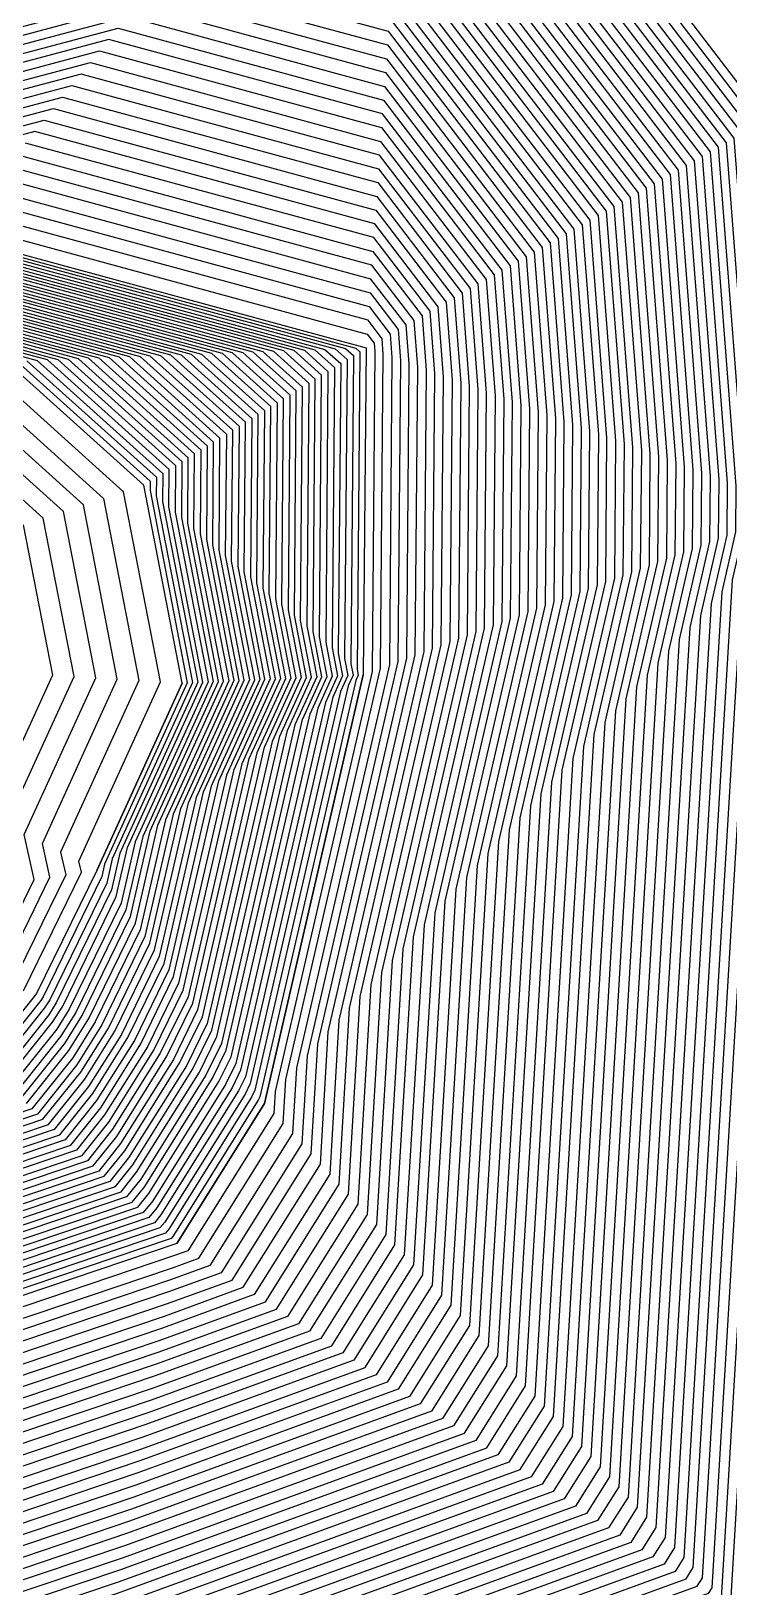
# Model space of a CAD drawing. Extents: x 7084 to 11035, y 13750 to 16729.
# Drawn here: x 9570 to 10154, y 14435 to 15736 of the extents above; entities that cross this region are included whole.
import ezdxf

# ---------------------------------------------------------------- set-up
doc = ezdxf.new("R2010")
doc.units = 0
doc.layers.add('Default', color=7, linetype='Continuous')

msp = doc.modelspace()

# ---------------------------------------------------------------- linework, layer by layer
at = {"layer": 'Default'}
for points in [[(10164.8, 15650.1), (9887.9, 16011.8), (9867.1, 16017.5), (9336.7, 15876.5), (9329.1, 15879.4), (9321.7, 15882), (9308.4, 15882.5), (8914.2, 16154.9), (8782.8, 15943.5), (8772.3, 15941), (8766.1, 15936.6), (8583.4, 15564.3), (8580.5, 15561.4), (8705.8, 15500.9), (8708.7, 15503.8), (8713.8, 15497.6), (8708.8, 15494.4), (8704.2, 15495.7), (8578.9, 15556.1), (8575.6, 15551.4), (8407.1, 15525.5), (8403.3, 15517.5), (8341.3, 15521.2)], [(10389.7, 15866.4), (10184.9, 15661.5), (10389.7, 15866.4), (10629.3, 15601.6), (10184.9, 15661.5), (10209.9, 15336.7), (10734.2, 14956.9), (10584.4, 14247.3), (10734.2, 14956.9), (10155, 14417.2), (10209.9, 15336.7), (10734.2, 14956.9), (10749.2, 15326.7), (10209.9, 15336.7), (10184.9, 15661.5), (9890.3, 16046.3)], [(10209.9, 15336.7), (10629.3, 15601.6), (10184.9, 15661.5), (9890.3, 16046.3), (10389.7, 15866.4)], [(9889.5, 16034.8), (10178.2, 15657.7), (10202.7, 15339.4), (10202.7, 15333.9), (10201, 15326.8), (10147.2, 14425.6), (10145.7, 14423.3), (9607.4, 14227.4), (9603.1, 14225.9), (9597.2, 14226), (9411.3, 14035), (8745.8, 14142.8), (8701.7, 14466)], [(9888.7, 16023.3), (10171.5, 15653.9), (10195.5, 15342.1), (10195.4, 15331.1), (10192.1, 15316.8), (10139.4, 14434.1), (10136.4, 14429.4), (9609.1, 14237.5), (9600.4, 14234.6), (9588.7, 14234.7), (9406.6, 14047.6), (8754.7, 14153.2), (8711.5, 14469.8), (8702.2, 14471.4), (8695.3, 14471.6), (8689.6, 14471.6)], [(8949.3, 16008.7), (9226.1, 15817.4), (9301.1, 15815), (9343.3, 15800.2), (9386.3, 15783.8), (9758.7, 15882.7), (9876.6, 15850.7), (10071.1, 15596.8), (10087.5, 15382.4), (10086.8, 15289.4), (10058.6, 15167.5), (10022.4, 14560.7), (9997.4, 14520.8), (9634.9, 14388.9), (9560.7, 14363.9), (9461.5, 14365.5), (9336.2, 14236.8), (8888, 14309.4), (8858.4, 14527.1), (8779.5, 14540.4), (8720.1, 14541.9), (8671.7, 14541.9), (8642.8, 14551.3), (8260.5, 14703)], [(8147.5, 14694.6), (8680.4, 14483.1), (8687.2, 14480.9), (8698.6, 14480.9), (8712.5, 14480.6), (8731.1, 14477.4), (8772.4, 14174), (9397.2, 14072.9), (9571.8, 14252.2), (9595.1, 14251.8), (9612.6, 14257.7), (10117.9, 14441.6), (10123.8, 14451), (10174.3, 15296.9), (10180.9, 15325.6), (10181.1, 15347.4), (10158.1, 15646.3), (9887.1, 16000.3)], [(9886.3, 15988.8), (10151.4, 15642.5), (10173.9, 15350.1), (10173.7, 15322.8), (10165.4, 15286.9), (10116, 14459.4), (10108.6, 14447.7), (9614.3, 14267.8), (9592.5, 14260.4), (9563.3, 14260.9), (9392.5, 14085.5), (8781.3, 14184.4), (8740.9, 14481.3), (8717.7, 14485.2), (8700.2, 14485.6), (8686, 14485.6)], [(9885.5, 15977.3), (10144.7, 15638.7), (10166.7, 15352.8), (10166.4, 15320), (10156.5, 15277), (10108.2, 14467.8), (10099.4, 14453.8), (9616, 14277.9)], [(9884.7, 15965.8), (10138, 15634.9), (10159.5, 15355.5), (10159.2, 15317.2), (10147.6, 15267), (10100.4, 14476.3), (10090.1, 14459.9), (9617.7, 14288), (9587.2, 14277.7), (9546.3, 14278.3), (9383.1, 14110.7), (8799.1, 14205.3), (8760.5, 14488.9), (8728, 14494.4), (8703.5, 14495), (8683.6, 14495), (8671.7, 14498.9), (8173.6, 14696.6)], [(9883.9, 15954.3), (10131.4, 15631), (10152.3, 15358.2), (10152, 15314.4), (10138.7, 15257.1), (10092.6, 14484.7), (10080.8, 14466), (9619.4, 14298.1), (9584.5, 14286.3), (9537.8, 14287), (9378.4, 14123.3), (8808, 14215.7), (8770.3, 14492.7), (8733.1, 14499), (8705.2, 14499.7), (8682.4, 14499.7), (8668.8, 14504.1), (8182.2, 14697.2)], [(9883.1, 15942.8), (10124.7, 15627.2), (10145.1, 15360.9), (10144.7, 15311.7), (10129.8, 15247.1), (10084.8, 14493.2), (10071.6, 14472.1), (9621.2, 14308.2), (9581.9, 14294.9), (9529.3, 14295.7), (9373.8, 14135.9), (8816.9, 14226.1), (8780, 14496.5), (8738.3, 14503.6), (8706.8, 14504.4), (8681.2, 14504.4), (8665.9, 14509.4), (8190.9, 14697.9)], [(9337.2, 15834.2), (9365, 15823.5), (9805.1, 15940.5), (9881.5, 15919.8), (10111.3, 15619.6), (10130.7, 15366.3), (10130.2, 15306.1), (10112, 15227.2), (10069.2, 14510), (10053, 14484.3), (9624.6, 14328.3), (9576.6, 14312.2), (9512.4, 14313.2), (9364.4, 14161.2), (8834.7, 14246.9), (8799.6, 14504.2), (8748.6, 14512.8), (8710.2, 14513.8), (8678.8, 14513.8), (8660.1, 14519.8), (8208.3, 14699.1)], [(9882.3, 15931.3), (10118, 15623.4), (10137.9, 15363.6), (10137.5, 15308.9), (10120.9, 15237.2), (10077, 14501.6), (10062.3, 14478.2), (9622.9, 14318.2), (9579.2, 14303.5), (9520.9, 14304.5), (9369.1, 14148.5), (8825.8, 14236.5), (8789.8, 14500.4), (8743.4, 14508.2), (8708.5, 14509.1), (8680, 14509.1), (8663, 14514.6), (8199.6, 14698.5)], [(9880.7, 15908.2), (10104.6, 15615.8), (10123.5, 15368.9), (10123, 15303.3), (10103.1, 15217.3), (10061.4, 14518.5), (10043.7, 14490.3), (9626.3, 14338.4), (9573.9, 14320.8), (9503.9, 14321.9), (9359.7, 14173.8), (8843.6, 14257.3), (8809.4, 14508), (8753.7, 14517.4), (8711.8, 14518.5), (8677.6, 14518.5), (8657.2, 14525.1), (8217, 14699.8)], [(9879.9, 15896.7), (10097.9, 15612), (10116.3, 15371.6), (10115.7, 15300.5), (10094.2, 15207.3), (10053.6, 14526.9), (10034.5, 14496.4), (9628, 14348.5), (9571.3, 14329.4), (9495.4, 14330.6), (9355, 14186.4), (8852.5, 14267.7), (8819.2, 14511.8), (8758.9, 14522), (8713.5, 14523.2), (8676.4, 14523.2), (8654.3, 14530.3), (8225.7, 14700.4)], [(9879, 15885.2), (10091.2, 15608.2), (10109.1, 15374.3), (10108.5, 15297.8), (10085.3, 15197.4), (10045.8, 14535.4), (10025.2, 14502.5), (9629.7, 14358.6), (9568.6, 14338), (9486.9, 14339.3), (9350.3, 14199), (8861.4, 14278.2), (8829, 14515.6), (8764, 14526.6), (8715.1, 14527.8), (8675.2, 14527.8), (8651.4, 14535.6), (8234.4, 14701.1)], [(9878.2, 15873.7), (10084.5, 15604.4), (10101.9, 15377), (10101.3, 15295), (10076.4, 15187.4), (10038, 14543.8), (10015.9, 14508.6), (9631.5, 14368.7), (9566, 14346.7), (9478.4, 14348), (9345.6, 14211.6), (8870.2, 14288.6), (8838.8, 14519.4), (8769.2, 14531.2), (8716.8, 14532.5), (8674, 14532.5), (8648.5, 14540.8), (8243.1, 14701.7)], [(9877.4, 15862.2), (10077.8, 15600.6), (10094.7, 15379.7), (10094, 15292.2), (10067.5, 15177.5), (10030.2, 14552.2), (10006.7, 14514.7), (9633.2, 14378.8), (9563.3, 14355.3), (9469.9, 14356.7), (9340.9, 14224.2), (8879.1, 14299), (8848.6, 14523.3), (8774.3, 14535.8), (8718.4, 14537.2), (8672.9, 14537.2), (8645.6, 14546.1), (8251.8, 14702.4)], [(9875.8, 15839.2), (10064.4, 15592.9), (10080.4, 15385.1), (10079.5, 15286.6), (10049.7, 15157.6), (10014.6, 14569.1), (9988.1, 14526.9), (9636.6, 14399), (9558, 14372.5), (9453, 14374.2), (9331.5, 14249.4), (8896.9, 14319.8), (8868.2, 14530.9), (8784.6, 14545), (8721.8, 14546.6), (8670.5, 14546.6), (8639.9, 14556.5), (8269.2, 14703.7)], [(8277.9, 14704.3), (8637, 14561.8), (8669.3, 14551.3), (8723.4, 14551.3), (8789.8, 14549.6), (8877.9, 14534.7), (8905.8, 14330.2), (9326.8, 14262.1), (9444.5, 14382.9), (9555.4, 14381.1), (9638.3, 14409.1), (9978.9, 14533), (10006.8, 14577.5), (10040.8, 15147.6), (10072.3, 15283.8), (10073.2, 15387.7), (10057.7, 15589.1), (9875, 15827.7)], [(9874.2, 15816.2), (10051, 15585.3), (10066, 15390.4), (10065, 15281.1), (10032, 15137.7), (9999, 14586), (9969.6, 14539.1), (9640, 14419.2), (9552.7, 14389.8), (9436, 14391.6), (9322.2, 14274.7), (8914.7, 14340.6), (8887.7, 14538.5), (8794.9, 14554.2), (8725.1, 14556), (8668.1, 14556), (8634.1, 14567), (8286.5, 14704.9)], [(9950.8, 15433.4), (9943.8, 15524.4), (9861.3, 15632.1), (9611.5, 15699.9), (9453.5, 15658), (9362.5, 15692.7), (9273.2, 15724.1), (9114.4, 15729.1), (8997, 15810.2)], [(9873.4, 15804.7), (10044.3, 15581.5), (10058.8, 15393.1), (10057.8, 15278.3), (10023.1, 15127.7), (9991.2, 14594.4), (9960.3, 14545.2), (9641.7, 14429.3), (9550.1, 14398.4), (9427.5, 14400.3), (9317.5, 14287.3), (8923.6, 14351.1), (8897.5, 14542.3), (8800.1, 14558.8), (8726.7, 14560.7), (8666.9, 14560.7), (8631.2, 14572.3), (8295.2, 14705.6)], [(8303.9, 14706.2), (8628.3, 14577.5), (8665.7, 14565.4), (8728.4, 14565.4), (8805.2, 14563.4), (8907.3, 14546.2), (8932.5, 14361.5), (9312.8, 14299.9), (9419, 14409), (9547.4, 14407), (9643.5, 14439.4), (9951, 14551.3), (9983.4, 14602.9), (10014.2, 15117.8), (10050.6, 15275.5), (10051.6, 15395.8), (10037.6, 15577.7), (9872.6, 15793.2)], [(9871.8, 15781.7), (10030.9, 15573.9), (10044.4, 15398.5), (10043.3, 15272.7), (10005.3, 15107.8), (9975.6, 14611.3), (9941.8, 14557.4), (9645.2, 14449.5), (9544.8, 14415.6), (9410.5, 14417.8), (9308.1, 14312.5), (8941.4, 14371.9), (8917.1, 14550), (8810.4, 14567.9), (8730, 14570.1), (8664.5, 14570.1), (8625.4, 14582.7), (8312.6, 14706.9)], [(9353.4, 15743.6), (9421.7, 15717.6), (9681.2, 15786.5), (9868.6, 15735.7), (10004.1, 15558.7), (10015.6, 15409.2), (10014.3, 15261.6), (9969.7, 15068), (9944.4, 14645.1), (9904.7, 14581.8), (9652, 14489.8), (9534.2, 14450.1), (9376.6, 14452.6), (9289.3, 14363), (8976.9, 14413.5), (8956.3, 14565.3), (8831, 14586.3), (8736.7, 14588.8), (8659.7, 14588.8), (8613.8, 14603.7), (8347.4, 14709.5)], [(9283.5, 15757.6), (9355.5, 15732.3), (9428.8, 15704.3), (9665.7, 15767.3), (9867, 15712.6), (9990.7, 15551), (10001.2, 15414.6), (9999.8, 15256), (9951.9, 15048.1), (9928.8, 14661.9), (9886.2, 14594), (9655.5, 14510), (9528.9, 14467.4), (9359.6, 14470), (9279.9, 14388.2), (8994.7, 14434.4), (8975.8, 14572.9), (8841.2, 14595.5), (8740, 14598.2), (8657.3, 14598.2), (8608, 14614.2), (8364.8, 14710.7)], [(9354.4, 15738), (9425.2, 15710.9), (9673.5, 15776.9), (9867.8, 15724.2), (9997.4, 15554.8), (10008.4, 15411.9)], [(9932.5, 14563.5), (9967.8, 14619.7), (9996.4, 15097.9), (10036.1, 15269.9), (10037.2, 15401.2), (10024.2, 15570.1), (9871, 15770.2)], [(9282, 15752.8), (9356.5, 15726.6), (9432.3, 15697.7), (9658, 15757.7), (9866.2, 15701.1), (9984, 15547.2), (9994, 15417.3), (9992.6, 15253.2), (9943, 15038.2), (9921, 14670.4), (9876.9, 14600.1), (9657.2, 14520.1), (9526.2, 14476), (9351.1, 14478.8), (9275.2, 14400.8), (9003.6, 14444.8), (8985.6, 14576.7), (8846.4, 14600.1), (8741.6, 14602.9), (8656.2, 14602.9), (8605.1, 14619.4), (8373.5, 14711.4)], [(9870.2, 15758.7), (10017.5, 15566.3), (10030, 15403.9), (10028.8, 15267.2), (9987.5, 15087.9), (9960, 14628.2), (9923.2, 14569.6), (9648.6, 14469.6), (9539.5, 14432.9), (9393.6, 14435.2), (9298.7, 14337.7), (8959.2, 14392.7), (8936.7, 14557.6), (8820.7, 14577.1), (8733.3, 14579.4)], [(9869.4, 15747.2), (10010.8, 15562.5), (10022.8, 15406.5), (10021.6, 15264.4), (9978.6, 15078), (9952.2, 14636.6), (9914, 14575.7), (9650.3, 14479.7), (9536.8, 14441.5), (9385.1, 14443.9), (9294, 14350.3), (8968, 14403.1), (8946.5, 14561.4), (8825.8, 14581.7), (8735, 14584.1), (8660.9, 14584.1), (8616.7, 14598.5), (8338.7, 14708.8)], [(9357.5, 15721), (9435.8, 15691.1), (9650.2, 15748), (9865.4, 15689.6), (9977.3, 15543.4), (9986.8, 15420), (9985.4, 15250.5), (9934.1, 15028.2), (9913.2, 14678.8), (9867.6, 14606.2), (9658.9, 14530.2), (9523.6, 14484.6), (9342.7, 14487.5), (9270.6, 14413.4), (9012.5, 14455.2), (8995.4, 14580.5), (8851.5, 14604.7), (8743.3, 14607.6), (8655, 14607.6), (8602.3, 14624.7), (8382.1, 14712)], [(9279.1, 15743.3), (9358.5, 15715.3), (9439.4, 15684.4), (9642.5, 15738.4), (9864.5, 15678.1), (9970.6, 15539.6), (9979.6, 15422.7), (9978.1, 15247.7), (9925.2, 15018.3), (9905.4, 14687.3), (9858.4, 14612.3), (9660.6, 14540.3), (9520.9, 14493.2), (9334.2, 14496.2), (9265.9, 14426), (9021.4, 14465.6), (9005.2, 14584.3), (8856.7, 14609.3)], [(9126.2, 15738.4), (9276.2, 15733.7), (9360.5, 15704), (9446.5, 15671.2), (9627, 15719.2), (9862.9, 15655.1), (9957.2, 15532), (9965.2, 15428)], [(9325.7, 14504.9), (9518.3, 14501.9), (9662.3, 14550.4), (9849.1, 14618.4), (9897.6, 14695.7), (9916.3, 15008.3), (9970.9, 15244.9), (9972.4, 15425.4), (9963.9, 15535.8), (9863.7, 15666.6), (9634.8, 15728.8), (9442.9, 15677.8), (9359.5, 15709.7), (9277.6, 15738.5)], [(9450, 15664.6), (9619.3, 15709.6), (9862.1, 15643.6), (9950.5, 15528.2), (9958, 15430.7), (9956.4, 15239.3), (9898.5, 14988.4), (9882, 14712.6), (9830.5, 14630.6), (9665.8, 14570.6), (9513, 14519.1)], [(9457.1, 15651.3), (9603.8, 15690.3), (9860.5, 15620.6), (9937.1, 15520.6), (9943.6, 15436.1), (9941.9, 15233.8), (9880.7, 14968.5), (9866.4, 14729.5), (9812, 14642.7), (9669.2, 14590.8), (9507.7, 14536.4)], [(9460.6, 15644.7), (9596, 15680.7), (9859.7, 15609.1), (9930.4, 15516.7), (9936.4, 15438.8), (9934.7, 15231), (9871.8, 14958.6), (9858.6, 14737.9), (9802.7, 14648.8), (9670.9, 14600.9), (9505, 14545)], [(9464.2, 15638.1), (9588.3, 15671.1)], [(9588.3, 15671.1), (9858.9, 15597.6), (9923.7, 15512.9), (9929.2, 15441.5), (9927.4, 15228.2), (9862.9, 14948.6), (9850.8, 14746.3), (9793.5, 14654.9), (9672.6, 14611), (9502.4, 14553.6)], [(8138.8, 14694), (8683.3, 14477.9), (8688.4, 14476.2), (8696.9, 14476.2), (8707.4, 14476), (8721.3, 14473.6), (8763.6, 14163.6), (9401.9, 14060.3), (9580.3, 14243.5), (9597.8, 14243.2), (9610.9, 14247.6), (10127.2, 14435.5), (10131.6, 14442.5), (10183.2, 15306.8), (10188.2, 15328.4), (10188.3, 15344.8), (10164.8, 15650.1)], [(9467.7, 15631.5), (9580.5, 15661.4), (9858.1, 15586.1), (9917, 15509.1), (9922, 15444.2), (9920.2, 15225.4), (9854, 14938.7), (9843, 14754.8), (9784.2, 14661), (9674.3, 14621.1), (9499.7, 14562.2)], [(9497.1, 14570.9), (9676.1, 14631.1), (9774.9, 14667.1), (9835.2, 14763.2), (9845.1, 14928.7), (9912.9, 15222.6), (9914.8, 15446.8), (9910.3, 15505.3), (9857.3, 15574.6), (9572.8, 15651.8), (9471.2, 15624.8)], [(9494.4, 14579.5), (9677.8, 14641.2), (9765.7, 14673.2), (9827.4, 14771.7), (9836.2, 14918.8), (9905.7, 15219.9), (9907.6, 15449.5), (9903.6, 15501.5), (9856.5, 15563.1), (9565.1, 15642.2)], [(9557.3, 15632.6), (9855.7, 15551.6), (9896.9, 15497.7), (9900.4, 15452.2), (9898.4, 15217.1), (9827.3, 14908.8), (9819.6, 14780.1), (9756.4, 14679.3), (9679.5, 14651.3), (9491.8, 14588.1)], [(9376.7, 15613.5), (9503.1, 15565.2), (9850, 15471), (9847.7, 15197.6), (9765, 14839.2), (9847.7, 15197.6)], [(9804, 14797), (9809.5, 14888.9), (9884, 15211.5), (9886, 15457.6), (9883.5, 15490.1), (9854.1, 15528.5), (9541.8, 15613.3)], [(9818.4, 14898.9), (9891.2, 15214.3), (9893.2, 15454.9), (9890.2, 15493.9), (9854.9, 15540.1), (9549.6, 15623)], [(9534.1, 15603.7), (9853.3, 15517), (9876.8, 15486.3), (9878.8, 15460.3), (9876.7, 15208.7), (9800.6, 14879), (9796.2, 14805.4), (9728.6, 14697.6), (9684.6, 14681.6), (9483.8, 14614)], [(9526.3, 15594.1), (9852.5, 15505.5), (9870.1, 15482.5), (9871.6, 15463), (9869.5, 15205.9), (9791.7, 14869), (9788.4, 14813.9), (9719.3, 14703.7), (9686.4, 14691.7), (9481.2, 14622.6)], [(9510.8, 15574.8), (9850.8, 15482.5), (9856.7, 15474.8), (9857.2, 15468.3), (9855, 15200.4), (9773.9, 14849.1), (9772.8, 14830.7), (9700.8, 14715.9), (9689.8, 14711.9), (9475.9, 14639.8)], [(9864.4, 15465.6), (9863.4, 15478.6), (9851.7, 15494), (9518.6, 15584.5)], [(9503.1, 15565.2), (9850, 15471)], [(9504.4, 15562.2), (9841.4, 15470.7), (9844.7, 15467.7), (9842.5, 15202.1)], [(9505.7, 15559.2), (9832.8, 15470.4), (9839.4, 15464.5)], [(9507, 15556.2), (9824.2, 15470), (9834.1, 15461.2), (9832, 15211.2), (9834.7, 15197), (9828.6, 15183.6), (9753, 14855.9), (9748.7, 14847), (9681.5, 14739.9), (9677.5, 14735), (9478, 14667.8)], [(9508.3, 15553.1), (9815.6, 15469.7), (9828.8, 15457.9), (9826.7, 15215.7), (9830.4, 15196.8), (9822.3, 15179), (9749, 14861.5), (9743.2, 14849.7), (9678.1, 14745.9), (9672.9, 14739.3), (9479.5, 14674.2)], [(9511, 15547.1), (9798.4, 15469.1), (9818.1, 15451.3), (9816.2, 15224.8), (9821.7, 15196.4), (9809.5, 15169.6), (9741, 14872.6), (9732.3, 14854.9), (9671.4, 14757.8), (9663.5, 14748), (9482.7, 14687.1)], [(9509.7, 15550.1), (9807, 15469.4), (9823.5, 15454.6), (9821.5, 15220.2), (9826.1, 15196.6), (9815.9, 15174.3)], [(9484.3, 14693.5), (9658.9, 14752.3), (9668.1, 14763.8), (9726.9, 14857.6), (9737, 14878.2), (9803.2, 15165), (9817.4, 15196.2), (9811, 15229.3), (9812.8, 15448), (9789.8, 15468.7), (9512.3, 15544.1)], [(9721.4, 14860.2), (9733, 14883.8), (9796.8, 15160.3), (9813.1, 15196), (9805.7, 15233.8), (9807.5, 15444.8), (9781.2, 15468.4), (9513.6, 15541.1)], [(9514.9, 15538), (9772.6, 15468.1), (9802.2, 15441.5)], [(9710.5, 14865.4), (9725, 14895), (9784.1, 15151), (9804.4, 15195.6), (9795.2, 15242.9), (9796.9, 15438.2), (9764, 15467.7), (9516.2, 15535)], [(9490.6, 14719.2), (9640.2, 14769.6), (9654.7, 14787.7), (9705.1, 14868.1), (9721, 14900.5), (9777.7, 15146.3), (9800.1, 15195.4), (9790, 15247.4), (9791.5, 15434.9), (9755.4, 15467.4), (9517.5, 15532)], [(9493.7, 14732.1), (9630.9, 14778.3), (9648, 14799.6), (9694.2, 14873.3), (9713, 14911.7), (9765, 15137), (9791.4, 15195), (9779.5, 15256.5), (9780.9, 15428.3), (9738.2, 15466.8), (9520.2, 15526)], [(9496.9, 14745), (9621.6, 14787), (9641.3, 14811.6), (9683.3, 14878.6), (9705, 14922.9), (9752.2, 15127.7), (9782.8, 15194.6), (9769, 15265.5), (9770.3, 15421.8), (9721, 15466.1), (9522.8, 15519.9)], [(9518.9, 15529), (9746.8, 15467.1), (9786.2, 15431.6)], [(9521.5, 15522.9), (9729.6, 15466.4), (9775.6, 15425.1), (9774.2, 15261), (9787.1, 15194.8), (9758.6, 15132.3)], [(9624.9, 15034.5), (9696.1, 15190.7), (9663.9, 15356.1), (9549, 15459.5), (9282.5, 15436.6), (9549, 15459.5), (9411.2, 15510.1), (9282.5, 15436.6), (9411.2, 15510.1), (9549, 15459.5)], [(9524.1, 15516.9), (9712.4, 15465.8), (9765, 15418.5), (9763.7, 15270.1), (9778.4, 15194.4), (9745.9, 15123), (9701, 14928.4), (9677.8, 14881.2), (9637.9, 14817.6), (9616.9, 14791.3), (9498.4, 14751.4)], [(9500, 14757.8), (9612.3, 14795.6), (9634.6, 14823.5), (9672.4, 14883.8), (9697, 14934), (9739.5, 15118.4), (9774.1, 15194.3), (9758.5, 15274.6), (9759.6, 15415.2), (9703.8, 15465.4), (9525.4, 15513.9)], [(9526.7, 15510.9), (9695.2, 15465.1), (9754.3, 15411.9), (9753.2, 15279.1), (9769.8, 15194.1), (9733.1, 15113.7), (9692.9, 14939.6), (9667, 14886.4), (9631.2, 14829.5), (9607.6, 14800), (9501.6, 14764.3)], [(9503.2, 14770.7), (9602.9, 14804.3), (9627.9, 14835.5), (9661.5, 14889.1), (9688.9, 14945.2), (9726.8, 15109), (9765.4, 15193.9), (9748, 15283.7), (9749, 15408.7), (9686.6, 15464.8), (9528, 15507.8)], [(9529.4, 15504.8), (9678, 15464.5), (9743.7, 15405.4), (9742.7, 15288.2), (9761.1, 15193.7), (9720.4, 15104.4), (9684.9, 14950.8), (9656.1, 14891.7), (9624.5, 14841.5), (9598.3, 14808.6), (9504.7, 14777.1)], [(9506.3, 14783.6), (9593.6, 14813), (9621.2, 14847.4), (9650.6, 14894.3), (9680.9, 14956.3), (9714, 15099.7), (9756.8, 15193.5), (9737.5, 15292.7), (9738.4, 15402.1), (9669.4, 15464.1), (9530.7, 15501.8)], [(9509.5, 14796.4), (9584.3, 14821.6), (9614.5, 14859.4), (9639.7, 14899.6), (9672.9, 14967.5), (9701.3, 15090.4), (9748.1, 15193.1), (9727, 15301.8), (9727.7, 15395.5), (9652.2, 15463.5), (9533.3, 15495.8)], [(9532, 15498.8), (9660.8, 15463.8), (9733.1, 15398.8)], [(9511, 14802.9), (9579.6, 14826), (9611.2, 14865.4), (9634.3, 14902.2), (9668.9, 14973.1), (9694.9, 15085.7), (9743.8, 15192.9), (9721.7, 15306.3), (9722.4, 15392.2), (9643.6, 15463.1), (9534.6, 15492.7)], [(9537.2, 15486.7), (9626.4, 15462.5), (9711.8, 15385.7), (9711.2, 15315.4), (9735.1, 15192.5), (9682.2, 15076.4), (9660.9, 14984.2), (9623.4, 14907.4), (9604.5, 14877.3), (9570.3, 14834.6), (9514.2, 14815.7)], [(9535.9, 15489.7), (9635, 15462.8), (9717.1, 15389), (9716.4, 15310.8), (9739.4, 15192.7), (9688.5, 15081.1)], [(9565.7, 14839), (9601.1, 14883.3), (9617.9, 14910.1), (9656.9, 14989.8), (9675.8, 15071.8), (9730.8, 15192.3), (9705.9, 15319.9), (9706.5, 15382.4), (9617.8, 15462.2), (9538.5, 15483.7)], [(9561, 14843.3), (9597.8, 14889.3), (9612.5, 14912.7), (9652.9, 14995.4), (9669.4, 15067.1), (9726.4, 15192.1), (9700.7, 15324.4), (9701.2, 15379.1), (9609.2, 15461.8), (9539.9, 15480.7)], [(9541.2, 15477.7), (9600.6, 15461.5), (9695.8, 15375.8), (9695.4, 15329), (9722.1, 15191.9), (9663.1, 15062.4), (9648.9, 15001), (9607, 14915.3), (9594.4, 14895.2), (9556.3, 14847.6)], [(9545.1, 15468.6), (9574.8, 15460.5), (9679.9, 15366), (9679.7, 15342.5), (9709.1, 15191.3), (9644, 15048.5), (9636.9, 15017.7), (9590.7, 14923.2), (9584.4, 14913.2), (9542.4, 14860.6)], [(9542.5, 15474.6), (9592, 15461.2), (9690.5, 15372.5), (9690.2, 15333.5), (9717.8, 15191.7), (9656.7, 15057.8), (9644.9, 15006.6), (9601.6, 14917.9), (9591.1, 14901.2), (9551.7, 14852)], [(9547, 14856.3), (9587.7, 14907.2), (9596.1, 14920.6), (9640.9, 15012.1), (9650.3, 15053.1), (9713.4, 15191.5), (9684.9, 15338), (9685.2, 15369.3), (9583.4, 15460.8), (9543.8, 15471.6)], [(9839.4, 15464.5), (9837.2, 15206.7), (9839.1, 15197.2), (9835, 15188.3), (9757, 14850.3), (9754.1, 14844.4), (9684.8, 14733.9), (9682.2, 14730.7), (9476.4, 14661.3)], [(9478.5, 14631.2), (9688.1, 14701.8), (9710, 14709.8), (9780.6, 14822.3), (9782.8, 14859.1), (9862.2, 15203.2), (9864.4, 15465.6)], [(9566.2, 15460.2), (9674.6, 15362.7), (9674.4, 15347.1), (9704.8, 15191.1), (9637.6, 15043.8), (9632.9, 15023.3), (9585.2, 14925.8), (9581, 14919.1), (9537.7, 14865)], [(9557.6, 15459.9), (9669.2, 15359.4), (9669.2, 15351.6)], [(9563.2, 14933.2), (9611.7, 15032.4), (9609.6, 15041.8), (9678, 15191.8), (9647.1, 15350.6), (9536.8, 15449.9)], [(8364.3, 15150.1), (8427.3, 14976.6), (8438.8, 14867.5), (8409.1, 14766.5), (8425.6, 14715.3), (8587.8, 14650.9), (8649, 14631), (8751.6, 14631), (8877.3, 14627.7), (9044.4, 14599.6), (9057, 14507.3), (9247.1, 14476.5), (9300.2, 14531), (9510.3, 14527.7), (9667.5, 14580.7), (9821.3, 14636.6), (9874.2, 14721), (9889.6, 14978.5), (9949.1, 15236.5), (9950.8, 15433.4)], [(9802.2, 15441.5), (9800.5, 15238.4), (9808.7, 15195.8), (9790.4, 15155.7), (9729, 14889.4), (9716, 14862.8), (9661.4, 14775.8), (9649.6, 14761), (9487.4, 14706.4)], [(9786.2, 15431.6), (9784.7, 15252), (9795.8, 15195.2), (9771.3, 15141.7), (9717, 14906.1), (9699.6, 14870.7), (9651.3, 14793.7), (9635.6, 14774), (9492.1, 14725.7)], [(9541, 14937.4), (9585.4, 15028.4), (9579.1, 15056.5), (9641.8, 15194), (9613.5, 15339.6), (9512.4, 15430.6)], [(9524.6, 15440.2), (9630.3, 15345.1), (9659.9, 15192.9), (9594.4, 15049.2), (9598.6, 15030.4), (9552.1, 14935.3)], [(9965.2, 15428), (9963.6, 15242.1), (9907.4, 14998.4), (9889.8, 14704.1), (9839.8, 14624.5), (9664.1, 14560.5), (9515.6, 14510.5), (9317.2, 14513.6), (9256.5, 14451.3), (9039.2, 14486.4), (9024.8, 14592), (8867, 14618.5), (8748.2, 14621.7), (8651.4, 14621.7), (8593.6, 14640.4), (8408.2, 14714), (8392.6, 14762.4), (8420.7, 14857.7), (8409.8, 14960.8), (8337.9, 15159.1)], [(9529.8, 14939.5), (9572.3, 15026.4), (9563.8, 15063.9), (9623.7, 15195.1), (9596.7, 15334.1), (9500.2, 15420.9)], [(10008.4, 15411.9), (10007.1, 15258.8), (9960.8, 15058.1), (9936.6, 14653.5), (9895.4, 14587.9), (9653.8, 14499.9), (9531.5, 14458.8), (9368.1, 14461.3), (9284.6, 14375.6), (8985.8, 14423.9), (8966.1, 14569.1), (8836.1, 14590.9), (8738.3, 14593.5), (8658.5, 14593.5), (8610.9, 14609), (8356.1, 14710.1)], [(9548.6, 15071.2), (9605.6, 15196.2), (9579.8, 15328.6), (9487.9, 15411.3)], [(9733.1, 15398.8), (9732.2, 15297.3), (9752.4, 15193.3), (9707.7, 15095.1), (9676.9, 14961.9), (9645.2, 14896.9), (9617.8, 14853.4), (9589, 14817.3), (9507.9, 14790)], [(9669.2, 15351.6), (9700.4, 15190.9), (9631.2, 15039.1), (9628.9, 15028.9), (9579.8, 14928.4), (9577.7, 14925.1), (9533, 14869.3)], [(9696.1, 15190.7), (9663.9, 15356.1)], [(9563, 15323.1), (9587.5, 15197.3), (9533.3, 15078.6)], [(9842.5, 15202.1), (9843.4, 15197.4), (9841.4, 15192.9), (9761, 14844.7), (9759.6, 14841.8), (9688.2, 14728), (9686.8, 14726.3), (9474.8, 14654.9)], [(9696.1, 15190.7), (9624.9, 15034.5), (9574.3, 14931.1), (9528.4, 14873.6), (9441.1, 14802.4)], [(9815.9, 15174.3), (9745, 14867.1), (9737.8, 14852.3), (9674.8, 14751.9), (9668.2, 14743.7), (9481.1, 14680.6)], [(9758.6, 15132.3), (9709, 14917.3), (9688.7, 14875.9), (9644.6, 14805.6), (9626.3, 14782.6), (9495.3, 14738.5)], [(9688.5, 15081.1), (9664.9, 14978.7), (9628.8, 14904.8), (9607.8, 14871.3), (9575, 14830.3), (9512.6, 14809.3)], [(9489.1, 14596.7), (9681.2, 14661.4), (9747.1, 14685.4), (9811.8, 14788.5), (9818.4, 14898.9)], [(9485.8, 14699.9), (9654.2, 14756.7), (9664.7, 14769.8), (9721.4, 14860.2)], [(9489, 14712.8), (9644.9, 14765.3), (9658, 14781.7), (9710.5, 14865.4)], [(9691.5, 14722), (9765, 14839.2), (9691.5, 14722)], [(9486.5, 14605.3), (9682.9, 14671.5), (9737.9, 14691.5), (9804, 14797)], [(9691.5, 14722), (9473.2, 14648.5), (9181.4, 14653.1), (8949.4, 14692.1), (9181.4, 14653.1)], [(8321.3, 14707.5), (8622.5, 14588), (8663.3, 14574.8), (8731.7, 14574.8), (8815.5, 14572.5), (8926.9, 14553.8), (8950.3, 14382.3), (9303.4, 14325.1), (9402.1, 14426.5), (9542.1, 14424.3), (9646.9, 14459.6), (9932.5, 14563.5)]]:
    msp.add_lwpolyline(points, dxfattribs=at)

doc.saveas('drawing.dxf')
